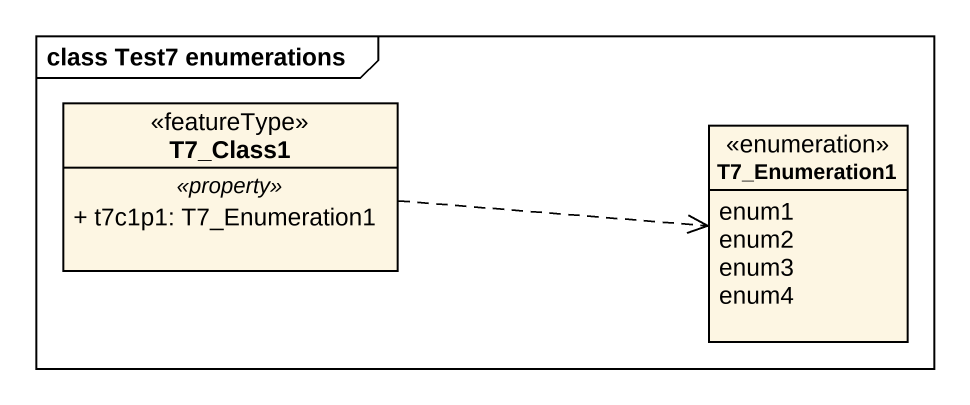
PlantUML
@startuml
mainframe class Test7 enumerations
hide circle
hide empty members
skinparam classAttributeIconSize 0
class T7_Class1 <<featureType>> {
  .. <<property>> ..
  + t7c1p1: T7_Enumeration1
}
enum T7_Enumeration1 {
  enum1
  enum2
  enum3
  enum4
}
T7_Class1 .right.> T7_Enumeration1
@enduml
